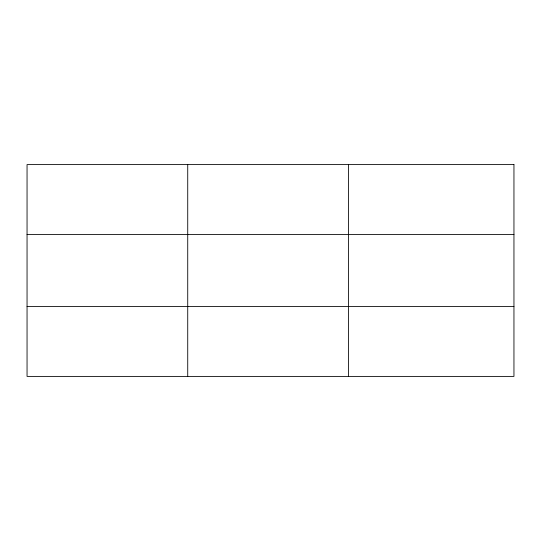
<?xml version="1.0" encoding="UTF-8"?>
<svg xmlns="http://www.w3.org/2000/svg" width="541" height="541" viewBox="0 0 541 541"><rect width="100%" height="100%" fill="white"/><g stroke="black" fill="none" stroke-linecap="round" stroke-linejoin="round"><path stroke-width="0.81" d="M187.727 376.401L187.727 164.599M348.404 376.401L348.404 164.599M27.05 234.496L513.95 234.496M27.05 306.504L513.95 306.504M513.95 164.599L513.95 376.401L27.05 376.401L27.05 164.599L513.95 164.599"/></g></svg>
